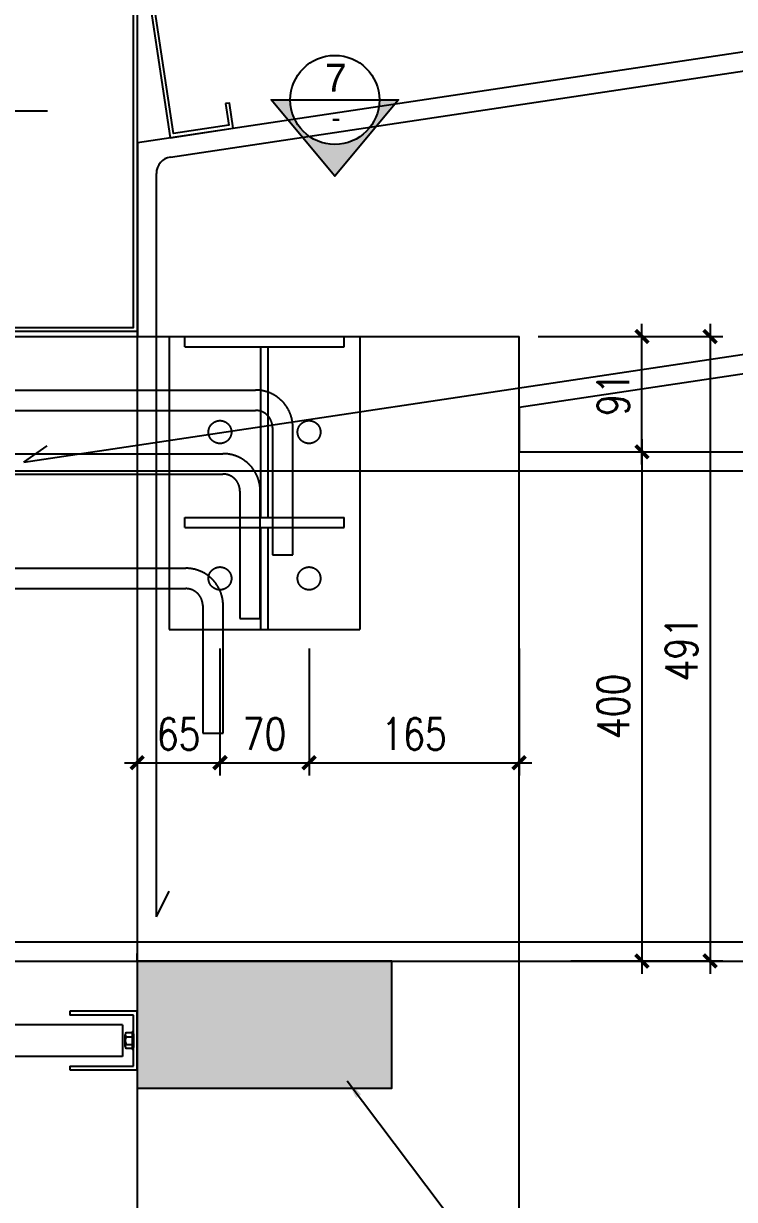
# Model space of a CAD drawing. Header units: inches. Extents: x 651127 to 1529722, y 768575 to 1021311.
# Drawn here: x 1200543 to 1206130, y 813746 to 822984 of the extents above; entities that cross this region are included whole.
import ezdxf
from ezdxf.enums import TextEntityAlignment as Align

# ---------------------------------------------------------------- set-up
doc = ezdxf.new("R2010")
doc.units = ezdxf.units.IN
doc.header["$LTSCALE"] = 1000
doc.header["$MEASUREMENT"] = 0
doc.linetypes.add('CENTER2', pattern=[1.125, 0.75, -0.125, 0.125, -0.125])
doc.linetypes.add('DASHED2', pattern=[0.375, 0.25, -0.125])
doc.layers.get('DEFPOINTS').update_dxf_attribs({"color": 8, "lineweight": 9})
for name, color, linetype in [('DWGshare.com_16', 2, 'Continuous'), ('DWGshare.com_19', 136, 'Continuous'), ('DWGshare.com_25', 154, 'Continuous'), ('DWGshare.com_3', 7, 'Continuous'), ('DWGshare.com_31', 1, 'Continuous'), ('DWGshare.com_32', 253, 'Continuous'), ('DWGshare.com_35', 9, 'Continuous'), ('DWGshare.com_4', 8, 'CENTER2'), ('DWGshare.com_9', 8, 'Continuous')]:
    doc.layers.add(name, color=color, linetype=linetype)
doc.styles.add('DWGshare.com_11', font='VNI-HelveB.TTF')
doc.styles.add('DWGshare.com_14', font='romans.shx', dxfattribs={"width": 0.8})
doc.styles.add('DWGshare.com_4', font='romans.shx', dxfattribs={"width": 0.8})
doc.dimstyles.new('DWGshare.com_12', dxfattribs={"dimscale": 100, "dimtxt": 2, "dimasz": 1.5, "dimexe": 1.5, "dimexo": 1.5, "dimgap": 1, "dimtad": 1, "dimdec": 0, "dimlfac": 0.2, "dimzin": 0, "dimdsep": 46, "dimtxsty": 'DWGshare.com_14', "dimblk": 'DWGshare.com_1', "dimcen": 3, "dimdle": 1.5, "dimclrd": 256, "dimclre": 256, "dimclrt": 7, "dimadec": 0, "dimazin": 0, "dimtfac": 1, "dimtdec": 0, "dimtix": 1, "dimtmove": 2, "dimatfit": 3, "dimfxl": 1, "dimtolj": 1, "dimtzin": 0, "dimarcsym": 0})
doc.dimstyles.new('DWGshare.com_7', dxfattribs={"dimscale": 100, "dimtxt": 2.5, "dimasz": 1, "dimexe": 1, "dimexo": 1.5, "dimgap": 1, "dimtad": 1, "dimdec": 0, "dimlfac": 0.1, "dimzin": 0, "dimdsep": 46, "dimtxsty": 'DWGshare.com_4', "dimblk": 'DWGshare.com_1', "dimcen": 1.5, "dimdle": 1, "dimclrd": 256, "dimclre": 256, "dimclrt": 7, "dimadec": 0, "dimazin": 0, "dimtfac": 1, "dimtdec": 0, "dimtix": 1, "dimtmove": 2, "dimatfit": 3, "dimfxl": 1, "dimtolj": 1, "dimtzin": 0, "dimarcsym": 0})

# ---------------------------------------------------------------- blocks, each defined once
blk = doc.blocks.new('DWGshare.com_1')
at = {"color": 0, "linetype": 'ByBlock', "const_width": 0.3}
blk.add_lwpolyline([(-0.5, -0.5), (0.5, 0.5)], dxfattribs=at)
blk = doc.blocks.new('*D955')
at = {"layer": 'DEFPOINTS', "color": 0, "ltscale": 100, "transparency": 16777216}
for p in [(1204436.6, 819619.4), (1203436.6, 815618.9), (1205402.8, 815618.9)]:
    blk.add_point(p, dxfattribs=at)
at = {"layer": 'DWGshare.com_19', "lineweight": -2, "ltscale": 100, "transparency": 16777216}
for p, q in [((1205402.8, 819719.4), (1205402.8, 815518.9)), ((1204586.6, 819619.4), (1205502.8, 819619.4)), ((1203586.6, 815618.9), (1205502.8, 815618.9))]:
    blk.add_line(p, q, dxfattribs=at)
at = {"layer": 'DWGshare.com_19', "lineweight": -2, "ltscale": 100, "transparency": 16777216, "xscale": 100, "yscale": 100, "zscale": 100}
for p, rotation in [((1205402.8, 819619.4), 90), ((1205402.8, 815618.9), 270)]:
    blk.add_blockref('DWGshare.com_1', p, dxfattribs=dict(at, rotation=rotation))
at = {"layer": 'DWGshare.com_19', "color": 7, "ltscale": 100, "transparency": 16777216, "insert": (1205177.8, 817619.1), "char_height": 250, "attachment_point": 5, "rotation": 90, "style": 'DWGshare.com_4'}
blk.add_mtext('\\A1;400', dxfattribs=at)
blk = doc.blocks.new('*D960')
at = {"layer": 'DEFPOINTS', "color": 0, "ltscale": 100, "transparency": 16777216}
for p in [(1204436.6, 820524.5), (1205402.8, 820524.5), (1204436.6, 819619.4)]:
    blk.add_point(p, dxfattribs=at)
at = {"layer": 'DWGshare.com_19', "lineweight": -2, "ltscale": 100, "transparency": 16777216}
for p, q in [((1205402.8, 819519.4), (1205402.8, 820624.5)), ((1204586.6, 820524.5), (1205502.8, 820524.5)), ((1204586.6, 819619.4), (1205502.8, 819619.4))]:
    blk.add_line(p, q, dxfattribs=at)
at = {"layer": 'DWGshare.com_19', "lineweight": -2, "ltscale": 100, "transparency": 16777216, "xscale": 100, "yscale": 100, "zscale": 100}
for p, rotation in [((1205402.8, 820524.5), 90), ((1205402.8, 819619.4), 270)]:
    blk.add_blockref('DWGshare.com_1', p, dxfattribs=dict(at, rotation=rotation))
at = {"layer": 'DWGshare.com_19', "color": 7, "ltscale": 100, "transparency": 16777216, "insert": (1205177.8, 820071.9), "char_height": 250, "attachment_point": 5, "rotation": 90, "style": 'DWGshare.com_4'}
blk.add_mtext('\\A1;91', dxfattribs=at)
blk = doc.blocks.new('*D961')
at = {"layer": 'DEFPOINTS', "color": 0, "ltscale": 100, "transparency": 16777216}
for p in [(1204693, 820524.5), (1204692.6, 815619.4), (1205938, 815619.4)]:
    blk.add_point(p, dxfattribs=at)
at = {"layer": 'DWGshare.com_19', "lineweight": -2, "ltscale": 100, "transparency": 16777216}
for p, q in [((1205938, 820624.5), (1205938, 815519.4)), ((1204843, 820524.5), (1206038, 820524.5)), ((1204842.6, 815619.4), (1206038, 815619.4))]:
    blk.add_line(p, q, dxfattribs=at)
at = {"layer": 'DWGshare.com_19', "lineweight": -2, "ltscale": 100, "transparency": 16777216, "xscale": 100, "yscale": 100, "zscale": 100}
for p, rotation in [((1205938, 820524.5), 90), ((1205938, 815619.4), 270)]:
    blk.add_blockref('DWGshare.com_1', p, dxfattribs=dict(at, rotation=rotation))
at = {"layer": 'DWGshare.com_19', "color": 7, "ltscale": 100, "transparency": 16777216, "insert": (1205713, 818071.9), "char_height": 250, "attachment_point": 5, "rotation": 90, "style": 'DWGshare.com_4'}
blk.add_mtext('\\A1;491', dxfattribs=at)
blk = doc.blocks.new('*D1019')
at = {"layer": 'DEFPOINTS', "color": 0, "ltscale": 100, "transparency": 16777216}
for p in [(1202786.6, 818224.5), (1204436.6, 818224.5), (1204436.6, 817177)]:
    blk.add_point(p, dxfattribs=at)
at = {"layer": 'DWGshare.com_19', "lineweight": -2, "ltscale": 100, "transparency": 16777216}
for p, q in [((1202786.6, 818074.5), (1202786.6, 817077)), ((1204436.6, 818074.5), (1204436.6, 817077)), ((1202686.6, 817177), (1204536.6, 817177))]:
    blk.add_line(p, q, dxfattribs=at)
at = {"layer": 'DWGshare.com_19', "lineweight": -2, "ltscale": 100, "transparency": 16777216, "xscale": 100, "yscale": 100, "zscale": 100, "rotation": 180}
blk.add_blockref('DWGshare.com_1', (1202786.6, 817177), dxfattribs=at)
at = {"layer": 'DWGshare.com_19', "lineweight": -2, "ltscale": 100, "transparency": 16777216, "xscale": 100, "yscale": 100, "zscale": 100}
blk.add_blockref('DWGshare.com_1', (1204436.6, 817177), dxfattribs=at)
at = {"layer": 'DWGshare.com_19', "color": 7, "ltscale": 100, "transparency": 16777216, "insert": (1203611.6, 817402), "char_height": 250, "attachment_point": 5, "style": 'DWGshare.com_4'}
blk.add_mtext('\\A1;165', dxfattribs=at)
blk = doc.blocks.new('*D1020')
at = {"layer": 'DEFPOINTS', "color": 0, "ltscale": 100, "transparency": 16777216}
for p in [(1202086.6, 818224.5), (1202786.6, 818224.5), (1202786.6, 817177)]:
    blk.add_point(p, dxfattribs=at)
at = {"layer": 'DWGshare.com_19', "lineweight": -2, "ltscale": 100, "transparency": 16777216}
for p, q in [((1202086.6, 818074.5), (1202086.6, 817077)), ((1202786.6, 818074.5), (1202786.6, 817077)), ((1201986.6, 817177), (1202886.6, 817177))]:
    blk.add_line(p, q, dxfattribs=at)
at = {"layer": 'DWGshare.com_19', "lineweight": -2, "ltscale": 100, "transparency": 16777216, "xscale": 100, "yscale": 100, "zscale": 100, "rotation": 180}
blk.add_blockref('DWGshare.com_1', (1202086.6, 817177), dxfattribs=at)
at = {"layer": 'DWGshare.com_19', "lineweight": -2, "ltscale": 100, "transparency": 16777216, "xscale": 100, "yscale": 100, "zscale": 100}
blk.add_blockref('DWGshare.com_1', (1202786.6, 817177), dxfattribs=at)
at = {"layer": 'DWGshare.com_19', "color": 7, "ltscale": 100, "transparency": 16777216, "insert": (1202436.6, 817402), "char_height": 250, "attachment_point": 5, "style": 'DWGshare.com_4'}
blk.add_mtext('\\A1;70', dxfattribs=at)
blk = doc.blocks.new('*D1021')
at = {"layer": 'DEFPOINTS', "color": 0, "ltscale": 100, "transparency": 16777216}
for p in [(1201436.6, 818224.5), (1202086.6, 818224.5), (1202086.6, 817177)]:
    blk.add_point(p, dxfattribs=at)
at = {"layer": 'DWGshare.com_19', "lineweight": -2, "ltscale": 100, "transparency": 16777216}
for p, q in [((1201436.6, 818074.5), (1201436.6, 817077)), ((1202086.6, 818074.5), (1202086.6, 817077)), ((1201336.6, 817177), (1202186.6, 817177))]:
    blk.add_line(p, q, dxfattribs=at)
at = {"layer": 'DWGshare.com_19', "lineweight": -2, "ltscale": 100, "transparency": 16777216, "xscale": 100, "yscale": 100, "zscale": 100, "rotation": 180}
blk.add_blockref('DWGshare.com_1', (1201436.6, 817177), dxfattribs=at)
at = {"layer": 'DWGshare.com_19', "lineweight": -2, "ltscale": 100, "transparency": 16777216, "xscale": 100, "yscale": 100, "zscale": 100}
blk.add_blockref('DWGshare.com_1', (1202086.6, 817177), dxfattribs=at)
at = {"layer": 'DWGshare.com_19', "color": 7, "ltscale": 100, "transparency": 16777216, "insert": (1201761.6, 817402), "char_height": 250, "attachment_point": 5, "style": 'DWGshare.com_4'}
blk.add_mtext('\\A1;65', dxfattribs=at)

msp = doc.modelspace()

# ---------------------------------------------------------------- hatches: boundary and pattern name
at = {"layer": 'DWGshare.com_16'}
msp.add_hatch(color=31, dxfattribs=at).paths.add_polyline_path([(1202989.2, 821783.7), (1203489.2, 822383.7), (1203339.2, 822383.7, -0.414214), (1202989.2, 822033.7, -0.414214), (1202639.2, 822383.7), (1202489.2, 822383.7)])
at = {"layer": 'DWGshare.com_9', "ltscale": 100}
msp.add_hatch(color=256, dxfattribs=at).paths.add_polyline_path([(1201436.6, 814618.9), (1203436.6, 814618.9), (1203436.6, 815618.9), (1201436.6, 815618.9)])

# ---------------------------------------------------------------- linework, layer by layer
at = {"layer": 'DWGshare.com_16', "color": 31}
msp.add_line((1202639.2, 822383.7), (1203339.2, 822383.7), dxfattribs=at)
msp.add_lwpolyline([(1203339.2, 822383.7), (1203489.2, 822383.7), (1202989.2, 821783.7), (1202989.2, 821783.7), (1202489.2, 822383.7), (1202639.2, 822383.7)], dxfattribs=at)
msp.add_circle((1202989.2, 822383.7), 350, dxfattribs=at)
at = {"layer": 'DWGshare.com_25', "ltscale": 0.9}
for p, q in [((1201320.3, 815118.9), (1195237.7, 815118.9)), ((1201320.3, 815118.9), (1201320.3, 814868.9)), ((1201320.3, 814868.9), (1195237.7, 814868.9))]:
    msp.add_line(p, q, dxfattribs=at)
at = {"layer": 'DWGshare.com_3', "ltscale": 100}
for p, q in [((1201439.6, 822048.3), (1209570.4, 823267.9)), ((1201439.6, 822048.3), (1201439.6, 820524.5)), ((1204436.6, 819969.8), (1209570.4, 820739.9)), ((1198836.6, 820524.5), (1201439.6, 820524.5)), ((1204436.6, 819969.8), (1204436.6, 819619.4)), ((1204436.6, 819619.4), (1209570.4, 819619.4)), ((1203436.6, 815618.9), (1209570.4, 815618.9)), ((1204436.6, 810787.5), (1204436.6, 815618.9))]:
    msp.add_line(p, q, dxfattribs=at)
at = {"layer": 'DWGshare.com_31', "ltscale": 100}
for p, q in [((1201697.3, 821935.2), (1209592.6, 823119.5)), ((1201586.6, 815967), (1201586.6, 821806.7)), ((1200546.4, 819538), (1209548.1, 820888.2)), ((1200546.4, 819538), (1200729.3, 819666.5)), ((1199216.6, 819469.4), (1209570.4, 819469.4)), ((1201586.6, 815967), (1201686.6, 816167)), ((1199415.5, 815769.4), (1209570.4, 815769.4))]:
    msp.add_line(p, q, dxfattribs=at)
msp.add_arc((1201716.6, 821806.7), 130, 98.53077, 180, dxfattribs=at)
at = {"layer": 'DWGshare.com_32', "ltscale": 0.9}
for q in [(1201436.6, 815678.9), (1203436.6, 815618.9)]:
    msp.add_line((1201436.6, 815618.9), q, dxfattribs=at)
at = {"layer": 'DWGshare.com_32', "ltscale": 100}
for p, q in [((1200906.6, 815223.9), (1200906.6, 815193.9)), ((1201436.6, 815223.9), (1200906.6, 815223.9)), ((1201406.6, 815193.9), (1200906.6, 815193.9)), ((1201406.6, 814793.9), (1201406.6, 815193.9)), ((1201436.6, 814763.9), (1201436.6, 815223.9)), ((1200906.6, 814793.9), (1200906.6, 814763.9)), ((1200906.6, 814793.9), (1201406.6, 814793.9)), ((1200906.6, 814763.9), (1201436.6, 814763.9))]:
    msp.add_line(p, q, dxfattribs=at)
at = {"layer": 'DWGshare.com_32', "ltscale": 0.9}
msp.add_lwpolyline([(1201436.6, 823564.6), (1201436.6, 820564.6), (1196636.6, 820564.6), (1196636.6, 824619.1), (1196666.6, 824619.1), (1196666.6, 820594.6), (1201406.6, 820594.6), (1201406.6, 823564.6), (1201436.6, 823564.6)], dxfattribs=at)
for points in [[(1202131.3, 822354.3), (1202156.5, 822186.1), (1201721.4, 822120.9), (1201507.8, 823544.9), (1201942.9, 823610.2), (1201968.1, 823442.1), (1201997.8, 823446.5), (1201968.1, 823644.3), (1201473.7, 823570.2), (1201696.2, 822086.7), (1202190.7, 822160.9), (1202161, 822358.7)], [(1201436.6, 814618.9), (1203436.6, 814618.9), (1203436.6, 815618.9), (1201436.6, 815618.9)]]:
    msp.add_lwpolyline(points, close=True, dxfattribs=at)
at = {"layer": 'DWGshare.com_35'}
for p, q in [((1201342.2, 814947.6), (1201342.2, 815040.2)), ((1201349.2, 815056.9), (1201396.5, 815056.9)), ((1201349.2, 815023.5), (1201396.5, 815023.5)), ((1201396.5, 815064.4), (1201396.5, 814923.4)), ((1201396.5, 815064.4), (1201404, 815064.4)), ((1201404, 815064.4), (1201404, 814923.4)), ((1201404, 815047.9), (1201406.6, 815047.9)), ((1201406.6, 815047.9), (1201406.6, 814939.9)), ((1201349.2, 814964.3), (1201396.5, 814964.3)), ((1201396.5, 814930.9), (1201349.2, 814930.9)), ((1201404, 814923.4), (1201396.5, 814923.4)), ((1201404, 814939.9), (1201406.6, 814939.9))]:
    msp.add_line(p, q, dxfattribs=at)
for centre, radius, start, end in [((1201365.7, 815040.2), 23.4, 134.51051, 225.48949), ((1201408, 814993.9), 65.8, 153.32156, 206.67844), ((1201342.2, 814964.3), 2.7034e-12, 34.3461, 28.21321), ((1201365.7, 814947.6), 23.4, 134.51051, 225.48949)]:
    msp.add_arc(centre, radius, start, end, dxfattribs=at)
at = {"layer": 'DWGshare.com_4', "ltscale": 1000}
for p, q in [((1201436.6, 826576.2), (1201436.6, 810339.3)), ((1201436.6, 826576.2), (1201436.6, 810339.3)), ((1190940.1, 815618.9), (1210754.9, 815618.9))]:
    msp.add_line(p, q, dxfattribs=at)
at = {"layer": 'DWGshare.com_9', "linetype": 'DASHED2', "ltscale": 500}
for p, q in [((1201439.6, 820524.5), (1204436.6, 820524.5)), ((1201686.6, 820524.5), (1201686.6, 818224.5)), ((1201811.6, 820444.5), (1201811.6, 820524.5)), ((1203061.6, 820444.5), (1203061.6, 820524.5)), ((1203186.6, 820524.5), (1203186.6, 818224.5)), ((1204436.6, 815618.9), (1204436.6, 820524.5)), ((1201811.6, 820444.5), (1203061.6, 820444.5)), ((1202406.6, 819104.5), (1202406.6, 820444.5)), ((1202466.6, 819104.5), (1202466.6, 820444.5)), ((1199009, 820104.5), (1202366, 820104.5)), ((1199009, 819944.5), (1202366, 819944.5)), ((1202499.4, 819811.2), (1202499.4, 818809.3)), ((1202659.4, 818809.3), (1202659.4, 819811.2)), ((1199009, 819604.5), (1202109.9, 819604.5)), ((1199009, 819444.5), (1202109.9, 819444.5)), ((1202243.2, 819311.2), (1202243.2, 818309.3)), ((1202403.2, 818309.3), (1202403.2, 819311.2)), ((1201811.6, 819024.5), (1201811.6, 819104.5)), ((1201811.6, 819104.5), (1203061.6, 819104.5)), ((1203061.6, 819024.5), (1203061.6, 819104.5)), ((1201811.6, 819024.5), (1203061.6, 819024.5)), ((1202406.6, 818224.5), (1202406.6, 819024.5)), ((1202466.6, 818224.5), (1202466.6, 819024.5)), ((1202499.4, 818809.3), (1202659.4, 818809.3)), ((1199009, 818704.5), (1201818, 818704.5)), ((1199009, 818544.5), (1201818, 818544.5)), ((1201951.4, 818411.2), (1201951.4, 817409.3)), ((1202111.4, 817409.3), (1202111.4, 818411.2)), ((1202243.2, 818309.3), (1202403.2, 818309.3)), ((1201686.6, 818224.5), (1203186.6, 818224.5)), ((1201951.4, 817409.3), (1202111.4, 817409.3))]:
    msp.add_line(p, q, dxfattribs=at)
for centre in [(1202086.6, 819774.5), (1202786.6, 819774.5), (1202086.6, 818624.5), (1202786.6, 818624.5)]:
    msp.add_circle(centre, 90, dxfattribs=at)
for centre, radius in [((1202366, 819811.2), 293.3), ((1202366, 819811.2), 133.3), ((1202109.9, 819311.2), 293.3), ((1202109.9, 819311.2), 133.3), ((1201818, 818411.2), 293.3), ((1201818, 818411.2), 133.3)]:
    msp.add_arc(centre, radius, 0, 90, dxfattribs=at)

# ---------------------------------------------------------------- texts
at = {"layer": 'DWGshare.com_16', "color": 31, "style": 'DWGshare.com_11'}
msp.add_text('7', height=220, dxfattribs=at).set_placement((1202996.7, 822557.3), align=Align.MIDDLE_CENTER)
msp.add_text('-', height=150, dxfattribs=at).set_placement((1202997.8, 822319.2), align=Align.TOP_CENTER)

# ---------------------------------------------------------------- dimensions: what is measured, and where the dimension line sits
at = {"layer": 'DWGshare.com_19', "ltscale": 100}
for base, p1, p2, picture, middle in [((1205402.8, 820524.5), (1204436.6, 819619.4), (1204436.6, 820524.5), '*D960', (1205177.8, 820071.9)), ((1205938, 815619.4), (1204693, 820524.5), (1204692.6, 815619.4), '*D961', (1205713, 818071.9)), ((1205402.8, 815618.9), (1204436.6, 819619.4), (1203436.6, 815618.9), '*D955', (1205177.8, 817619.1))]:
    dim = msp.add_linear_dim(base=base, p1=p1, p2=p2, angle=90, dimstyle='DWGshare.com_7', dxfattribs=at)
    dim.commit()
    dim.dimension.update_dxf_attribs({"geometry": picture, "text_midpoint": middle})
for base, p1, p2, picture, middle in [((1202086.6, 817177), (1201436.6, 818224.5), (1202086.6, 818224.5), '*D1021', (1201761.6, 817402)), ((1202786.6, 817177), (1202086.6, 818224.5), (1202786.6, 818224.5), '*D1020', (1202436.6, 817402)), ((1204436.6, 817177), (1202786.6, 818224.5), (1204436.6, 818224.5), '*D1019', (1203611.6, 817402))]:
    dim = msp.add_linear_dim(base=base, p1=p1, p2=p2, dimstyle='DWGshare.com_7', dxfattribs=at)
    dim.commit()
    dim.dimension.update_dxf_attribs({"geometry": picture, "text_midpoint": middle})

# ---------------------------------------------------------------- leaders
at = {"layer": 'DWGshare.com_19'}
for points in [[(1196606.6, 821318), (1197584.6, 822297.8), (1200732.5, 822297.8)], [(1203085.7, 814677.5), (1204297.1, 813074.9), (1208840.5, 813074.9)]]:
    msp.add_leader(points, dimstyle='DWGshare.com_12', override={"dimtad": 0}, dxfattribs=at)

doc.saveas('drawing.dxf')
